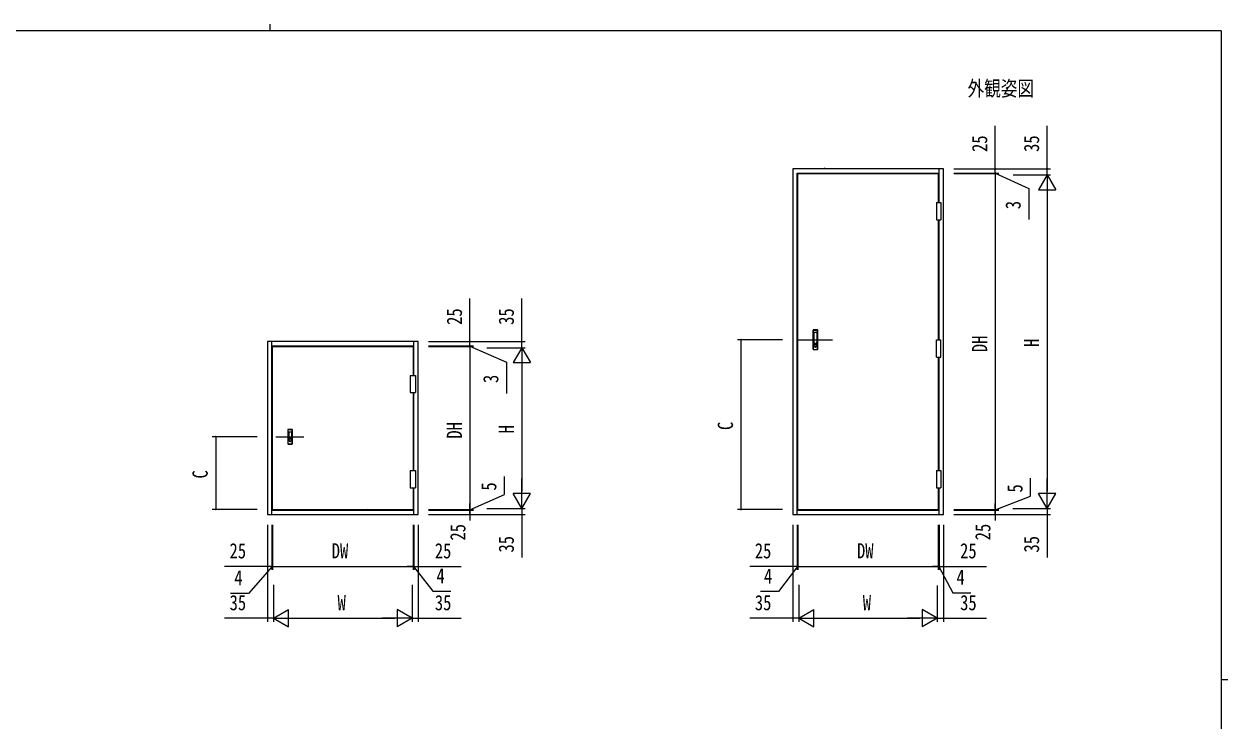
# Model space of a CAD drawing. Units: millimetres on the paper. Extents: x -283 to 283, y -202 to 202.
# Drawn here: x -77.4 to 270.6, y 0 to 201.5 of the extents above; entities that cross this region are included whole.
import ezdxf
from ezdxf.enums import TextEntityAlignment as Align

# ---------------------------------------------------------------- set-up
doc = ezdxf.new("R2010")
doc.units = ezdxf.units.MM
for name, color, linetype in [('0-1_USER1', 3, 'Continuous'), ('0-5_YKK_A1', 4, 'Continuous'), ('0-6_YKK_D', 6, 'Continuous'), ('0-7_YKK_ZWAK', 7, 'Continuous')]:
    doc.layers.add(name, color=color, linetype=linetype)
doc.styles.add('ＭＳ ゴシック', font='')
doc.styles.get('ＭＳ ゴシック').set_extended_font_data('MS Gothic')

msp = doc.modelspace()

# ---------------------------------------------------------------- linework, layer by layer
at = {"layer": '0-5_YKK_A1'}
for p, q in [((144.835, 159.68), (144.835, 59.68)), ((188.335, 159.68), (144.835, 159.68)), ((146.085, 158.43), (187.085, 158.43)), ((146.085, 59.68), (146.085, 158.43)), ((146.285, 61.18), (146.285, 158.28)), ((146.285, 158.28), (186.885, 158.28)), ((154.085, 159.68), (154.085, 159.938)), ((179.085, 159.68), (179.085, 159.846)), ((186.885, 158.28), (186.885, 149.93)), ((187.085, 149.93), (187.085, 159.68)), ((188.335, 157.93), (188.285, 157.93)), ((188.335, 59.68), (188.335, 159.68)), ((188.335, 157.03), (188.353, 157.03)), ((144.835, 150.43), (144.825, 150.43)), ((186.385, 149.93), (186.385, 144.93)), ((186.385, 149.93), (187.585, 149.93)), ((187.585, 149.93), (187.585, 144.93)), ((186.385, 144.93), (187.585, 144.93)), ((186.885, 144.93), (186.885, 110.228)), ((187.085, 110.228), (187.085, 144.93)), ((150.66, 113.003), (150.66, 107.453)), ((150.735, 107.478), (150.735, 112.978)), ((151.91, 113.103), (150.76, 113.103)), ((150.785, 113.028), (151.885, 113.028)), ((150.935, 112.378), (150.935, 109.378)), ((150.935, 112.378), (151.735, 112.378)), ((151.735, 112.378), (151.735, 109.378)), ((151.935, 107.478), (151.935, 112.978)), ((152.01, 107.453), (152.01, 113.003)), ((-7.007, 109.68), (-7.007, 59.68)), ((36.493, 109.68), (-7.007, 109.68)), ((-5.757, 59.68), (-5.757, 109.68)), ((-5.757, 108.43), (35.243, 108.43)), ((-5.557, 61.18), (-5.557, 108.28)), ((-5.557, 108.28), (35.043, 108.28)), ((2.243, 109.68), (2.243, 109.938)), ((35.043, 108.28), (35.043, 99.93)), ((35.243, 99.93), (35.243, 109.68)), ((36.493, 107.93), (36.443, 107.93)), ((36.493, 59.68), (36.493, 109.68)), ((146.285, 110.228), (156.28, 110.228)), ((151.51, 108.828), (151.16, 108.828)), ((151.51, 108.778), (151.16, 108.778)), ((151.16, 108.328), (151.51, 108.328)), ((151.16, 108.278), (151.51, 108.278)), ((187.585, 105.228), (187.585, 110.228)), ((150.76, 107.353), (151.91, 107.353)), ((150.785, 107.428), (151.885, 107.428)), ((186.385, 105.228), (187.585, 105.228)), ((186.885, 105.228), (186.885, 72.43)), ((187.085, 72.43), (187.085, 105.228)), ((-7.007, 100.43), (-7.017, 100.43)), ((34.243, 99.93), (34.243, 94.93)), ((34.243, 99.93), (35.743, 99.93)), ((35.743, 99.93), (35.743, 94.93)), ((34.243, 94.93), (35.743, 94.93)), ((35.043, 94.93), (35.043, 72.43)), ((35.243, 72.43), (35.243, 94.93)), ((-1.182, 84.205), (-1.182, 80.155)), ((-1.107, 80.18), (-1.107, 84.18)), ((0.068, 84.305), (-1.082, 84.305)), ((-1.057, 84.23), (0.043, 84.23)), ((-0.907, 83.58), (-0.907, 82.08)), ((-0.907, 83.58), (-0.107, 83.58)), ((-0.107, 83.58), (-0.107, 82.08)), ((0.093, 80.18), (0.093, 84.18)), ((0.168, 80.155), (0.168, 84.205)), ((-4.607, 82.18), (3.449, 82.18)), ((-1.082, 80.055), (0.068, 80.055)), ((-1.057, 80.13), (0.043, 80.13)), ((-0.332, 81.53), (-0.682, 81.53)), ((-0.332, 81.48), (-0.682, 81.48)), ((-0.682, 81.03), (-0.332, 81.03)), ((-0.682, 80.98), (-0.332, 80.98)), ((34.243, 72.43), (34.243, 67.43)), ((34.243, 72.43), (35.743, 72.43)), ((35.743, 72.43), (35.743, 67.43)), ((186.385, 72.43), (186.385, 67.43)), ((186.385, 72.43), (187.585, 72.43)), ((187.585, 72.43), (187.585, 67.43)), ((-7.007, 68.93), (-7.011, 68.93)), ((34.243, 67.43), (35.743, 67.43)), ((35.043, 67.43), (35.043, 61.18)), ((35.243, 59.68), (35.243, 67.43)), ((144.835, 68.93), (144.831, 68.93)), ((186.385, 67.43), (187.585, 67.43)), ((186.885, 67.43), (186.885, 61.18)), ((187.085, 59.68), (187.085, 67.43)), ((188.335, 62.68), (188.347, 62.68)), ((-7.007, 59.68), (36.493, 59.68)), ((-5.757, 60.93), (35.243, 60.93)), ((-5.557, 61.18), (35.043, 61.18)), ((-5.257, 59.68), (-5.257, 59.73)), ((-4.007, 61.18), (-4.007, 61.172)), ((21.781, 61.43), (21.731, 61.43)), ((33.493, 60.93), (33.493, 60.918)), ((34.743, 59.68), (34.743, 59.73)), ((35.243, 61.43), (35.193, 61.43)), ((144.835, 59.68), (188.335, 59.68)), ((146.085, 60.93), (187.085, 60.93)), ((146.285, 61.18), (186.885, 61.18)), ((146.585, 59.68), (146.585, 59.73)), ((147.535, 61.18), (147.535, 61.172)), ((185.635, 60.93), (185.635, 60.918)), ((186.585, 59.68), (186.585, 59.73)), ((188.335, 61.43), (188.285, 61.43))]:
    msp.add_line(p, q, dxfattribs=at)
msp.add_lwpolyline([(186.385, 105.228), (186.385, 110.228), (187.585, 110.228)], dxfattribs=at)
for centre in [(151.335, 108.065), (-0.507, 80.768)]:
    msp.add_circle(centre, 0.0875, dxfattribs=at)
for centre, radius, start, end in [((150.76, 113.003), 0.1, 90, 180), ((150.785, 112.978), 0.05, 90, 180), ((151.885, 112.978), 0.05, 0, 90), ((151.91, 113.003), 0.1, 0, 90), ((151.16, 108.553), 0.275, 90, 270), ((151.335, 109.378), 0.4, 180, 0), ((151.16, 108.553), 0.225, 90, 270), ((151.51, 108.553), 0.275, 270, 90), ((151.51, 108.553), 0.225, 270, 90), ((150.76, 107.453), 0.1, 180, 270), ((150.785, 107.478), 0.05, 180, 270), ((151.885, 107.478), 0.05, 270, 0), ((151.91, 107.453), 0.1, 270, 0), ((-1.082, 84.205), 0.1, 90, 180), ((-1.057, 84.18), 0.05, 90, 180), ((0.043, 84.18), 0.05, 0, 90), ((0.068, 84.205), 0.1, 0, 90), ((-1.082, 80.155), 0.1, 180, 270), ((-1.057, 80.18), 0.05, 180, 270), ((-0.682, 81.255), 0.275, 90, 270), ((-0.507, 82.08), 0.4, 180, 0), ((-0.682, 81.255), 0.225, 90, 270), ((-0.332, 81.255), 0.275, 270, 90), ((-0.332, 81.255), 0.225, 270, 90), ((0.043, 80.18), 0.05, 270, 0), ((0.068, 80.155), 0.1, 270, 0)]:
    msp.add_arc(centre, radius, start, end, dxfattribs=at)
at = {"layer": '0-6_YKK_D'}
for p, q in [((203.335, 158.43), (203.335, 160.13)), ((191.335, 159.68), (204.335, 159.68)), ((191.335, 159.68), (219.335, 159.68)), ((191.335, 158.43), (204.335, 158.43)), ((191.335, 158.28), (204.335, 158.28)), ((203.335, 158.43), (203.335, 156.73)), ((203.335, 158.43), (203.335, 158.28)), ((203.335, 158.43), (203.335, 158.28)), ((203.335, 158.355), (213.019, 153.997)), ((203.335, 158.28), (203.335, 61.18)), ((203.335, 158.28), (203.335, 156.58)), ((208.516, 157.93), (219.335, 157.93)), ((208.516, 157.93), (219.335, 157.93)), ((218.335, 157.93), (215.835, 153.6)), ((218.335, 157.93), (218.335, 149.27)), ((218.335, 157.93), (220.835, 153.6)), ((218.335, 157.93), (218.335, 156.23)), ((213.019, 153.997), (213.019, 144.957)), ((215.835, 153.6), (220.835, 153.6)), ((218.335, 152.93), (218.335, 66.43)), ((39.493, 109.68), (52.493, 109.68)), ((39.493, 109.68), (67.493, 109.68)), ((39.493, 108.43), (52.493, 108.43)), ((39.493, 108.43), (52.493, 108.43)), ((39.493, 108.28), (52.493, 108.28)), ((51.493, 108.43), (51.493, 110.13)), ((51.493, 108.43), (51.493, 106.73)), ((51.493, 108.43), (51.493, 108.28)), ((51.493, 108.43), (51.493, 108.28)), ((51.493, 108.355), (62.032, 103.734)), ((51.493, 108.28), (51.493, 106.58)), ((51.493, 108.28), (51.493, 61.18)), ((56.409, 107.93), (67.493, 107.93)), ((57.281, 107.93), (67.493, 107.93)), ((66.493, 107.93), (63.993, 103.6)), ((66.493, 107.93), (66.493, 99.27)), ((66.493, 107.93), (68.993, 103.6)), ((66.493, 107.93), (66.493, 106.23)), ((141.835, 110.228), (128.835, 110.228)), ((129.835, 110.228), (129.835, 61.18)), ((62.032, 103.734), (62.032, 94.694)), ((63.993, 103.6), (68.993, 103.6)), ((66.493, 102.93), (66.493, 66.43)), ((-10.007, 82.18), (-23.007, 82.18)), ((-22.007, 82.18), (-22.007, 61.18)), ((61.438, 65.511), (61.438, 70.711)), ((66.493, 61.43), (66.493, 70.09)), ((213.538, 64.953), (213.538, 70.153)), ((218.335, 61.43), (218.335, 70.09)), ((51.493, 61.055), (61.438, 65.511)), ((51.493, 61.18), (51.493, 62.88)), ((68.993, 65.76), (63.993, 65.76)), ((66.493, 61.43), (63.993, 65.76)), ((66.493, 61.43), (68.993, 65.76)), ((66.493, 61.43), (66.493, 63.13)), ((203.335, 61.055), (213.538, 64.953)), ((203.335, 61.18), (203.335, 62.88)), ((220.835, 65.76), (215.835, 65.76)), ((218.335, 61.43), (215.835, 65.76)), ((218.335, 61.43), (220.835, 65.76)), ((218.335, 61.43), (218.335, 63.13)), ((-10.007, 61.18), (-23.007, 61.18)), ((39.493, 61.18), (52.493, 61.18)), ((39.493, 60.93), (52.493, 60.93)), ((39.493, 60.93), (52.493, 60.93)), ((39.493, 59.68), (52.493, 59.68)), ((39.493, 59.68), (67.493, 59.68)), ((51.493, 60.93), (51.493, 61.18)), ((51.493, 60.93), (51.493, 61.18)), ((51.493, 60.93), (51.493, 59.23)), ((51.493, 59.68), (51.493, 57.98)), ((56.409, 61.43), (67.493, 61.43)), ((56.409, 61.43), (67.493, 61.43)), ((141.835, 61.18), (128.835, 61.18)), ((191.335, 61.18), (204.335, 61.18)), ((191.335, 60.93), (204.335, 60.93)), ((191.335, 59.68), (219.335, 59.68)), ((191.335, 59.68), (204.335, 59.68)), ((203.335, 61.18), (203.335, 60.93)), ((203.335, 61.18), (203.335, 60.93)), ((203.335, 60.93), (203.335, 59.23)), ((203.335, 59.68), (203.335, 57.98)), ((208.41, 61.43), (219.335, 61.43)), ((208.41, 61.43), (219.335, 61.43)), ((-7.007, 56.68), (-7.007, 43.68)), ((-7.007, 56.68), (-7.007, 28.68)), ((-5.757, 56.68), (-5.757, 43.68)), ((-5.757, 56.68), (-5.757, 43.68)), ((-5.557, 56.68), (-5.557, 43.68)), ((35.043, 56.68), (35.043, 43.68)), ((35.243, 56.68), (35.243, 43.68)), ((35.243, 56.68), (35.243, 43.68)), ((36.493, 56.68), (36.493, 43.68)), ((36.493, 56.68), (36.493, 28.68)), ((144.835, 56.68), (144.835, 43.68)), ((144.835, 56.68), (144.835, 28.68)), ((146.085, 56.68), (146.085, 43.68)), ((146.285, 56.68), (146.285, 43.68)), ((186.885, 56.68), (186.885, 43.68)), ((187.085, 56.68), (187.085, 43.68)), ((188.335, 56.68), (188.335, 28.68)), ((188.335, 56.68), (188.335, 43.68)), ((-5.657, 44.68), (-12.503, 36.876)), ((-5.757, 44.68), (-7.457, 44.68)), ((-5.757, 44.68), (-4.057, 44.68)), ((-5.757, 44.68), (-5.557, 44.68)), ((-5.757, 44.68), (-5.557, 44.68)), ((-5.557, 44.68), (35.043, 44.68)), ((-5.557, 44.68), (-3.857, 44.68)), ((35.043, 44.68), (33.343, 44.68)), ((35.243, 44.68), (33.543, 44.68)), ((35.243, 44.68), (35.043, 44.68)), ((35.243, 44.68), (35.043, 44.68)), ((35.143, 44.68), (40.757, 37.48)), ((35.243, 44.68), (36.943, 44.68)), ((146.185, 44.68), (140.634, 37.38)), ((146.085, 44.68), (144.385, 44.68)), ((146.085, 44.68), (147.785, 44.68)), ((146.085, 44.68), (146.285, 44.68)), ((146.085, 44.68), (146.285, 44.68)), ((146.285, 44.68), (147.985, 44.68)), ((146.285, 44.68), (186.885, 44.68)), ((186.885, 44.68), (185.185, 44.68)), ((187.085, 44.68), (185.385, 44.68)), ((186.885, 44.68), (187.085, 44.68)), ((186.885, 44.68), (187.085, 44.68)), ((186.985, 44.68), (191.079, 37.048)), ((187.085, 44.68), (188.785, 44.68)), ((-5.257, 39.364), (-5.257, 28.68)), ((-5.257, 39.364), (-5.257, 28.68)), ((34.743, 39.383), (34.743, 28.68)), ((34.743, 39.383), (34.743, 28.68)), ((146.585, 39.39), (146.585, 28.68)), ((146.585, 39.39), (146.585, 28.68)), ((186.585, 39.185), (186.585, 28.68)), ((186.585, 39.185), (186.585, 28.68)), ((-12.503, 36.876), (-17.703, 36.876)), ((40.757, 37.48), (45.957, 37.48)), ((140.634, 37.38), (135.434, 37.38)), ((191.079, 37.048), (196.279, 37.048)), ((-5.257, 29.68), (-0.927, 32.18)), ((-0.927, 27.18), (-0.927, 32.18)), ((30.413, 32.18), (30.413, 27.18)), ((34.743, 29.68), (30.413, 32.18)), ((146.585, 29.68), (150.915, 32.18)), ((150.915, 27.18), (150.915, 32.18)), ((182.255, 32.18), (182.255, 27.18)), ((186.585, 29.68), (182.255, 32.18)), ((-5.257, 29.68), (3.403, 29.68)), ((-5.257, 29.68), (-0.927, 27.18)), ((-5.257, 29.68), (-3.557, 29.68)), ((-0.257, 29.68), (29.743, 29.68)), ((34.743, 29.68), (26.083, 29.68)), ((34.743, 29.68), (30.413, 27.18)), ((34.743, 29.68), (33.043, 29.68)), ((146.585, 29.68), (155.245, 29.68)), ((146.585, 29.68), (150.915, 27.18)), ((146.585, 29.68), (148.285, 29.68)), ((151.585, 29.68), (181.585, 29.68)), ((186.585, 29.68), (177.925, 29.68)), ((186.585, 29.68), (182.255, 27.18)), ((186.585, 29.68), (184.885, 29.68))]:
    msp.add_line(p, q, dxfattribs=at)
for points in [[(203.335, 158.43), (203.335, 159.68), (203.335, 172.12)], [(218.335, 157.93), (218.335, 159.68), (218.335, 172.12)], [(51.493, 108.43), (51.493, 109.68), (51.493, 122.12)], [(66.493, 107.93), (66.493, 109.68), (66.493, 122.12)], [(51.493, 59.68), (51.493, 60.93), (51.493, 62.63)], [(66.493, 61.43), (66.493, 59.68), (66.493, 47.24)], [(203.335, 59.68), (203.335, 60.93), (203.335, 62.63)], [(218.335, 61.43), (218.335, 59.68), (218.335, 47.24)], [(-5.757, 44.68), (-7.007, 44.68), (-19.447, 44.68)], [(35.243, 44.68), (36.493, 44.68), (48.933, 44.68)], [(146.085, 44.68), (144.835, 44.68), (132.395, 44.68)], [(187.085, 44.68), (188.335, 44.68), (200.775, 44.68)], [(-5.257, 29.68), (-7.007, 29.68), (-19.447, 29.68)], [(34.743, 29.68), (36.493, 29.68), (48.933, 29.68)], [(146.585, 29.68), (144.835, 29.68), (132.395, 29.68)], [(186.585, 29.68), (188.335, 29.68), (200.775, 29.68)]]:
    msp.add_lwpolyline(points, dxfattribs=at)
for centre, start, end in [((203.335, 159.68), 90, 270), ((203.335, 158.43), 90, 270), ((203.335, 158.28), 90, 270), ((203.335, 158.28), 90, 270), ((203.335, 159.68), 270, 90), ((203.335, 158.43), 270, 90), ((203.335, 158.28), 270, 90), ((203.335, 158.28), 270, 90), ((218.335, 159.68), 90, 270), ((218.335, 159.68), 270, 90), ((51.493, 109.68), 90, 270), ((51.493, 108.43), 90, 270), ((51.493, 108.43), 90, 270), ((51.493, 108.28), 90, 270), ((51.493, 108.28), 90, 270), ((51.493, 109.68), 270, 90), ((51.493, 108.43), 270, 90), ((51.493, 108.43), 270, 90), ((51.493, 108.28), 270, 90), ((51.493, 108.28), 270, 90), ((66.493, 109.68), 90, 270), ((66.493, 109.68), 270, 90), ((129.835, 110.228), 90, 270), ((129.835, 110.228), 270, 90), ((-22.007, 82.18), 90, 270), ((-22.007, 82.18), 270, 90), ((-22.007, 61.18), 90, 270), ((-22.007, 61.18), 270, 90), ((51.493, 61.18), 90, 270), ((51.493, 61.18), 90, 270), ((51.493, 60.93), 90, 270), ((51.493, 60.93), 90, 270), ((51.493, 59.68), 90, 270), ((51.493, 61.18), 270, 90), ((51.493, 61.18), 270, 90), ((51.493, 60.93), 270, 90), ((51.493, 60.93), 270, 90), ((51.493, 59.68), 270, 90), ((66.493, 59.68), 90, 270), ((66.493, 59.68), 270, 90), ((129.835, 61.18), 90, 270), ((129.835, 61.18), 270, 90), ((203.335, 61.18), 90, 270), ((203.335, 61.18), 90, 270), ((203.335, 60.93), 90, 270), ((203.335, 60.93), 90, 270), ((203.335, 59.68), 90, 270), ((203.335, 61.18), 270, 90), ((203.335, 61.18), 270, 90), ((203.335, 60.93), 270, 90), ((203.335, 60.93), 270, 90), ((203.335, 59.68), 270, 90), ((218.335, 59.68), 90, 270), ((218.335, 59.68), 270, 90), ((-7.007, 44.68), 0, 180), ((-7.007, 44.68), 180, 0), ((-5.757, 44.68), 0, 180), ((-5.757, 44.68), 0, 180), ((-5.757, 44.68), 180, 0), ((-5.757, 44.68), 180, 0), ((-5.557, 44.68), 0, 180), ((-5.557, 44.68), 0, 180), ((-5.557, 44.68), 180, 0), ((-5.557, 44.68), 180, 0), ((35.043, 44.68), 0, 180), ((35.043, 44.68), 0, 180), ((35.043, 44.68), 180, 0), ((35.043, 44.68), 180, 0), ((35.243, 44.68), 0, 180), ((35.243, 44.68), 0, 180), ((35.243, 44.68), 180, 0), ((35.243, 44.68), 180, 0), ((36.493, 44.68), 0, 180), ((36.493, 44.68), 180, 0), ((144.835, 44.68), 0, 180), ((144.835, 44.68), 180, 0), ((146.085, 44.68), 0, 180), ((146.085, 44.68), 180, 0), ((146.285, 44.68), 0, 180), ((146.285, 44.68), 0, 180), ((146.285, 44.68), 180, 0), ((146.285, 44.68), 180, 0), ((186.885, 44.68), 0, 180), ((186.885, 44.68), 0, 180), ((186.885, 44.68), 180, 0), ((186.885, 44.68), 180, 0), ((187.085, 44.68), 0, 180), ((187.085, 44.68), 180, 0), ((188.335, 44.68), 0, 180), ((188.335, 44.68), 180, 0), ((-7.007, 29.68), 0, 180), ((-7.007, 29.68), 180, 0), ((36.493, 29.68), 0, 180), ((36.493, 29.68), 180, 0), ((144.835, 29.68), 0, 180), ((144.835, 29.68), 180, 0), ((188.335, 29.68), 0, 180), ((188.335, 29.68), 180, 0)]:
    msp.add_arc(centre, 0.106, start, end, dxfattribs=at)
at = {"layer": '0-7_YKK_ZWAK'}
for p, q in [((268.6, 199.5), (-281.4, 199.5)), ((-6.39, 201.5), (-6.39, 199.5)), ((268.6, 199.5), (268.6, -175.5)), ((268.6, 12), (270.6, 12))]:
    msp.add_line(p, q, dxfattribs=at)

# ---------------------------------------------------------------- texts
at = {"layer": '0-1_USER1', "style": 'ＭＳ ゴシック', "width": 0.8}
msp.add_text('外観姿図', height=4.399, dxfattribs=at).set_placement((195.344, 179.368), align=Align.BOTTOM_LEFT)
at = {"layer": '0-6_YKK_D', "style": 'ＭＳ ゴシック', "width": 0.8}
for s, p in [('25', (202.335, 164.518)), ('35', (217.335, 164.53)), ('3 ', (212.004, 147.966)), ('25', (50.493, 114.518)), ('35', (65.493, 114.53)), ('DH', (202.335, 106.624)), ('H', (217.335, 108.133)), ('3 ', (61.017, 97.703)), ('DH', (50.493, 81.624)), ('H', (65.493, 83.133)), ('C', (128.835, 84.12)), ('C', (-23.007, 70.096)), ('5', (60.438, 66.6)), ('5', (212.538, 66.042)), ('25', (51.492, 52.153)), ('25', (203.26, 52.223)), ('35', (65.493, 48.69)), ('35', (217.335, 48.69))]:
    msp.add_text(s, height=4.399, rotation=90, dxfattribs=at).set_placement(p, align=Align.BOTTOM_LEFT)
for s, p in [('25', (-18.009, 45.68)), ('DW', (11.527, 45.68)), ('25', (41.331, 45.68)), ('25', (133.833, 45.68)), ('DW', (163.369, 45.68)), ('25', (193.173, 45.68)), ('4', (-16.651, 37.876)), ('4', (41.81, 38.48)), ('4', (136.487, 38.38)), ('4', (192.131, 38.048)), ('35', (-17.997, 30.68)), ('W', (13.208, 30.68)), ('35', (41.343, 30.68)), ('35', (133.845, 30.68)), ('W', (165.05, 30.68)), ('35', (193.185, 30.68))]:
    msp.add_text(s, height=4.399, dxfattribs=at).set_placement(p, align=Align.BOTTOM_LEFT)

doc.saveas('drawing.dxf')
